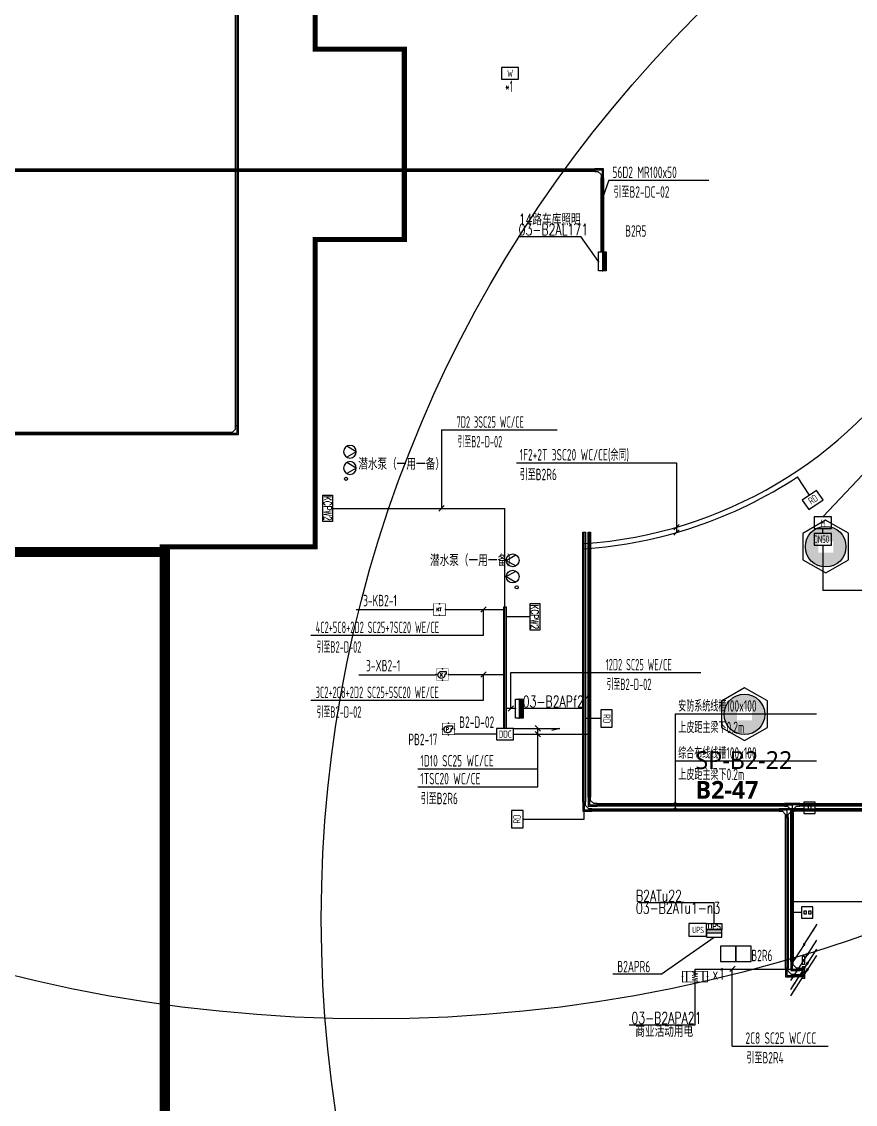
# Model space of a CAD drawing. Extents: x 444086 to 1693832, y -6784 to 371769.
# Drawn here: x 1360308 to 1393008, y 202400 to 244876 of the extents above; entities that cross this region are included whole.
import ezdxf
from ezdxf.enums import TextEntityAlignment as Align

# ---------------------------------------------------------------- set-up
doc = ezdxf.new("R2010")
doc.units = 0
doc.header["$LTSCALE"] = 1000
doc.header["$MEASUREMENT"] = 0
doc.linetypes.add('SZGX_a-zzgr$0$DASHDOT2', pattern=[6, 3, -1.5, 0, -1.5])
doc.layers.get('0').update_dxf_attribs({"color": 1, "linetype": 'CONTINUOUS'})
for name, color, linetype in [('AE-EL-TXT', 3, 'CONTINUOUS'), ('AP', 7, 'CONTINUOUS'), ('CABLETRAY_DOTE', 5, 'CONTINUOUS'), ('CABLETRAY_WEAK', 6, 'CONTINUOUS'), ('e-LDZ2', 4, 'CONTINUOUS'), ('E-P-NL', 6, 'CONTINUOUS'), ('e-XDD', 7, 'CONTINUOUS'), ('T-BAS', 11, 'CONTINUOUS'), ('T-BSA TEXT', 7, '485_LINE'), ('T-I-CHANNELS', 2, 'CONTINUOUS'), ('T-METER DATA', 150, 'C_LINE'), ('T-R-INTEGRATE', 1, 'CONTINUOUS'), ('T-SYSTEM BLOCK', 4, 'CONTINUOUS'), ('T-TEXT', 7, 'CONTINUOUS'), ('T-TEXT-RD', 3, 'CONTINUOUS'), ('T-电源线槽', 1, 'CONTINUOUS'), ('T-铁塔', 3, 'CONTINUOUS'), ('WALL', 9, 'CONTINUOUS'), ('WIRE-通讯', 4, 'CONTINUOUS'), ('产权划分', 82, 'CONTINUOUS')]:
    doc.layers.add(name, color=color, linetype=linetype)
doc.layers.add('Arc_建筑红线', color=8, linetype='CONTINUOUS', lineweight=40)
doc.styles.add('_TCH_LABEL', font='COMPLEX', dxfattribs={"bigfont": 'GBCBIG'})
doc.styles.add('_TEL_DIM', font='SIMPLEX', dxfattribs={"width": 0.8, "height": 3.5, "bigfont": 'HZTXT'})
doc.styles.add('GBSTYLE', font='gbxwxt.shx', dxfattribs={"width": 0.6, "bigfont": 'gbhzfs.shx'})
doc.styles.add('HZTXT1', font='txtd.shx', dxfattribs={"width": 0.7, "bigfont": 'hztxt.shx'})
doc.styles.get("Standard").update_dxf_attribs({"font": 'GBENOR', "bigfont": 'GBCBIG'})
doc.linetypes.add('485_LINE', pattern='A,25.7,-3.58,["485",Standard,S=2.54,R=0,X=-3.2,Y=-1.27],-3.85', length=33.13)
doc.linetypes.add('C_LINE', pattern='A,25.7,-2.08,["C",Standard,S=2.54,R=0,X=-0.54,Y=-1.27],-2.35', length=30.13)

# ---------------------------------------------------------------- blocks, each defined once
blk = doc.blocks.new('空调抄费表')
at = {"layer": 'T-SYSTEM BLOCK'}
blk.add_lwpolyline([(-338, 0), (338, 0), (338, 450), (-338, 450)], close=True, dxfattribs=at)
at = {"layer": 'T-TEXT', "style": 'GBSTYLE', "width": 0.7}
blk.add_text('H', height=281, dxfattribs=at).set_placement((-84, 63))
blk = doc.blocks.new('$C30311172003108')
at = {"layer": 'T-SYSTEM BLOCK'}
blk.add_lwpolyline([(-0.9, 0), (0.9, 0), (0.9, 1.2), (-0.9, 1.2)], close=True, dxfattribs=at)
at = {"style": 'GBSTYLE', "width": 0.8, "flags": 9}
blk.add_attdef('A', (0, 0), '', height=0.00003, dxfattribs=at)
at = {"layer": 'T-TEXT', "color": 7, "style": 'GBSTYLE', "width": 0.7}
blk.add_text('RD', height=0.75, dxfattribs=at).set_placement((-0.41, 0.26))
blk = doc.blocks.new('A$C78FD1D7B')
at = {"layer": 'T-SYSTEM BLOCK'}
blk.add_lwpolyline([(-300, 0), (300, 0), (300, 400), (-300, 400)], close=True, dxfattribs=at)
at = {"layer": 'T-TEXT', "style": 'GBSTYLE', "width": 0.7}
blk.add_text('RD', height=250, dxfattribs=at).set_placement((-149, 88))
blk = doc.blocks.new('*X692')
at = {"color": 0}
for p, q in [((-250, 33), (-183, 100)), ((-250, 68), (-218, 100)), ((-247, 0), (-147, 100)), ((-212, 0), (-112, 100)), ((-177, 0), (-77, 100)), ((-141, 0), (-41, 100)), ((-106, 0), (-6, 100)), ((-71, 0), (29, 100)), ((-35, 0), (65, 100)), ((0, 0), (100, 100)), ((35, 0), (135, 100)), ((71, 0), (171, 100)), ((106, 0), (206, 100)), ((141, 0), (241, 100)), ((177, 0), (250, 73)), ((212, 0), (250, 38)), ((247, 0), (250, 3))]:
    blk.add_line(p, q, dxfattribs=at)
blk = doc.blocks.new('$equip$00001414')
for p, q in [((0.75, 0.6), (-0.75, 0.6)), ((-0.75, 0.6), (-0.75, 0)), ((-0.75, 0.3), (0.75, 0.3)), ((-0.75, 0), (0.75, 0)), ((0.75, 0), (0.75, 0.6))]:
    blk.add_line(p, q)
at = {"const_width": 0.3}
blk.add_lwpolyline([(-0.75, 0.15), (0.75, 0.15)], dxfattribs=at)
for p in [(-0.75, 0.3), (0, 0.6), (0, 0), (0.75, 0.3)]:
    blk.add_point(p)
at = {"xscale": 0.00300000000061118, "yscale": 0.00300000000061118, "zscale": 0.00300000000061118}
blk.add_blockref('*X692', (0, 0), dxfattribs=at)
at = {"style": '_TCH_LABEL', "flags": 9}
blk.add_attdef('A', (0, 0), '', height=0.00002, dxfattribs=at)
blk = doc.blocks.new('$equip_U$00000289(PC-201201232)')
at = {"const_width": 0.075}
blk.add_lwpolyline([(-0.9, 1.68), (-0.9, 0), (0.9, 0), (0.9, 1.68)], close=True, dxfattribs=at)
blk.add_lwpolyline([(0.58, 1.3), (0.58, 0.89), (0.37, 0.89, -2.805884), (-0.14, 1.3)], format="xyb", close=True)
for p in [(0, 1.68), (-0.9, 0.84), (0, 0), (0.9, 0.84)]:
    blk.add_point(p)
at = {"color": 7, "style": '_TCH_LABEL'}
blk.add_attdef('$TEXT$', text='', height=0.5, dxfattribs=at).set_placement((-0.15, 0.79), align=Align.MIDDLE_CENTER)
at = {"color": 7, "style": '_TEL_DIM', "flags": 1}
blk.add_attdef('A', text='', height=0.000025, dxfattribs=at).set_placement((0, 0), align=Align.MIDDLE_CENTER)
blk = doc.blocks.new('DDC')
at = {"layer": 'T-SYSTEM BLOCK'}
blk.add_lwpolyline([(-300, -400), (300, -400), (300, 0), (-300, 0)], close=True, dxfattribs=at)
at = {"layer": 'T-TEXT', "style": 'GBSTYLE', "width": 0.7}
blk.add_text('DDC', height=250, dxfattribs=at).set_placement((5, -324), align=Align.CENTER)
blk = doc.blocks.new('14')
at = {"layer": 'T-BAS', "elevation": 0}
blk.add_lwpolyline([(-375, -522), (-375, 522), (0, 522), (0, -522), (-375, -522)], dxfattribs=at)
at = {"layer": 'T-BAS', "color": 7, "style": 'HZTXT1', "width": 0.7}
blk.add_text('KCPW2', height=300, rotation=90, dxfattribs=at).set_placement((-31, -1), align=Align.CENTER)
blk = doc.blocks.new('sb2')
at = {"layer": 'T-BAS'}
for q in [(125, 216), (125, -216)]:
    blk.add_line((-250, 0), q, dxfattribs=at)
blk.add_circle((0, 0), 250, dxfattribs=at)
blk = doc.blocks.new('单口数据点')
at = {"layer": 'T-SYSTEM BLOCK'}
for points in [[(148816, -13376), (149116, -13376), (149116, -13076), (148816, -13076)], [(148929, -13263), (149004, -13263), (149004, -13188), (148929, -13188)]]:
    blk.add_lwpolyline(points, close=True, dxfattribs=at)
blk = doc.blocks.new('$equip_U$00000481(GZ顾恪)')
at = {"const_width": 0.06}
blk.add_lwpolyline([(-0.72, 0.67), (-0.72, -0.67), (0.72, -0.67), (0.72, 0.67)], close=True, dxfattribs=at)
for p in [(-0.72, 0), (0, 0.67), (0.72, 0), (0, -0.67)]:
    blk.add_point(p)
at = {"color": 7, "style": '_TCH_LABEL'}
blk.add_attdef('$TEXT$', text='', height=0.4, dxfattribs=at).set_placement((-0.04, 0), align=Align.MIDDLE_CENTER)
at = {"color": 7, "style": '_TEL_DIM', "flags": 1}
blk.add_attdef('A', text='', height=0.000025, dxfattribs=at).set_placement((0, 0), align=Align.MIDDLE_CENTER)
blk = doc.blocks.new('DS2')
at = {"layer": 'T-SYSTEM BLOCK'}
for points in [[(-225, -450), (225, -450), (225, 0), (-225, 0)], [(-138, -281), (-26, -281), (-26, -169), (-138, -169)], [(46, -281), (158, -281), (158, -169), (46, -169)]]:
    blk.add_lwpolyline(points, close=True, dxfattribs=at)
blk = doc.blocks.new('$equip_U$00000229(PC-201201232)')
at = {"const_width": 0.06}
blk.add_lwpolyline([(-0.72, 1.35), (-0.72, 0), (0.72, 0), (0.72, 1.35)], close=True, dxfattribs=at)
blk.add_lwpolyline([(0.47, 1.04), (0.47, 0.71), (0.29, 0.71, -2.805884), (-0.11, 1.04)], format="xyb", close=True)
for p in [(0, 1.35), (-0.72, 0.67), (0, 0), (0.72, 0.67)]:
    blk.add_point(p)
at = {"color": 7, "style": '_TCH_LABEL'}
blk.add_attdef('$TEXT$', text='', height=0.4, dxfattribs=at).set_placement((-0.11, 0.63), align=Align.MIDDLE_CENTER)
at = {"color": 7, "style": '_TCH_LABEL', "flags": 1}
blk.add_attdef('A', text='', height=0.000025, dxfattribs=at).set_placement((0, 0), align=Align.MIDDLE_CENTER)
blk = doc.blocks.new('$equip_U$00000265(GZ顾恪)')
at = {"linetype": 'Continuous'}
for p, q in [((-0.54, 0.7), (-0.54, 0)), ((0.54, 0.7), (0.54, 0))]:
    blk.add_line(p, q, dxfattribs=at)
at = {"const_width": 0.06}
blk.add_lwpolyline([(-0.82, 0.7), (0.82, 0.7), (0.82, 0), (-0.82, 0)], close=True, dxfattribs=at)
for p in [(-0.82, 0.35), (0, 0.7), (0, 0), (0.82, 0.35)]:
    blk.add_point(p)
at = {"color": 7, "style": '_TCH_LABEL'}
blk.add_attdef('$TEXT$', text='', height=0.36, dxfattribs=at).set_placement((-0.004, 0.344), align=Align.MIDDLE_CENTER)
at = {"color": 7, "style": '_TCH_LABEL', "flags": 1}
blk.add_attdef('A', text='', height=0.000025, dxfattribs=at).set_placement((0, 0), align=Align.MIDDLE_CENTER)
blk = doc.blocks.new('抄表水表')
at = {"layer": 'T-SYSTEM BLOCK'}
blk.add_lwpolyline([(-338, 0), (338, 0), (338, 450), (-338, 450)], close=True, dxfattribs=at)
at = {"layer": 'T-TEXT', "style": 'GBSTYLE', "width": 0.7}
blk.add_text('W', height=281, dxfattribs=at).set_placement((-113, 83))
blk = doc.blocks.new('A$C191A547F')
at = {"layer": 'T-METER DATA'}
blk.add_blockref('抄表水表', (17503, -23505, 0), dxfattribs=at)
at = {"layer": 'T-BSA TEXT', "linetype": 'ByBlock', "style": 'GBSTYLE', "width": 0.7}
blk.add_text('*1', height=450, dxfattribs=at).set_placement((17307, -24018, 0))
blk = doc.blocks.new('UPS1111111')
at = {"layer": 'e-LDZ2'}
blk.add_lwpolyline([(1572091, 301016), (1572991, 301016), (1572991, 300641), (1572091, 300641), (1572091, 301016)], dxfattribs=at)
at = {"layer": 'e-XDD', "style": 'HZTXT1', "width": 0.7}
blk.add_text('UPS', height=350, dxfattribs=at).set_placement((1572541, 300659), align=Align.CENTER)
blk = doc.blocks.new('$C30801101522724')
at = {"layer": 'T-SYSTEM BLOCK'}
blk.add_hatch(color=256, dxfattribs=at).paths.add_polyline_path([(0, 0), (0, -0.3), (1.2, -0.3), (1.2, 0)])
blk.add_line((0, 0), (1.2, 0), dxfattribs=at)
blk.add_lwpolyline([(0, -0.3), (1.2, -0.3), (1.2, 0.3), (0, 0.3)], close=True, dxfattribs=at)
at = {"style": '_TEL_DIM', "width": 0.8, "flags": 9}
blk.add_attdef('A', (0, 0), '', height=0.007, rotation=0.01, dxfattribs=at)
blk = doc.blocks.new('UPS')
at = {"layer": 'T-SYSTEM BLOCK'}
blk.add_lwpolyline([(-350, -500), (350, -500), (350, 0), (-350, 0)], close=True, dxfattribs=at)
at = {"layer": 'T-TEXT', "style": 'GBSTYLE', "width": 0.7}
blk.add_text('UPS', height=250, dxfattribs=at).set_placement((-215, -384))

msp = doc.modelspace()

# ---------------------------------------------------------------- hatches: boundary and pattern name
at = {"layer": 'T-SYSTEM BLOCK'}
h = msp.add_hatch(color=256, dxfattribs=at)
edge = h.paths.add_edge_path()
edge.add_arc((1391000, 208676), 52.5, 0, 360)
h.paths.add_polyline_path([(1391383, 209164), (1391515, 209469), (1391290, 209224)])
h = msp.add_hatch(color=256, dxfattribs=at)
edge = h.paths.add_edge_path()
edge.add_arc((1391000, 208676), 52.5, 0, 360)
h.paths.add_polyline_path([(1390617, 208187), (1390485, 207882), (1390710, 208127)])
h = msp.add_hatch(color=256, dxfattribs=at)
h.paths.add_polyline_path([(1391200, 208296), (1391154, 208326), (1391004, 208095, -0.041583), (1391010, 208089)])
h.paths.add_polyline_path([(1391154, 208326), (1391107, 208356), (1390996, 208099, -0.041583), (1391004, 208095)])
h.paths.add_polyline_path([(1391004, 208095, 0.041583), (1390996, 208099), (1390975, 208050)], flags=17)
h.paths.add_polyline_path([(1391010, 208089, 0.041583), (1391004, 208095), (1390975, 208050)], flags=17)
h.paths.add_polyline_path([(1390996, 208099, 0.539871), (1390922, 208050, 1), (1391027, 208050, 0.210266), (1391010, 208089), (1390975, 208050)])
h = msp.add_hatch(color=256, dxfattribs=at)
edge = h.paths.add_edge_path()
edge.add_arc((1390975, 207700), 52.5, 0, 360)
h.paths.add_polyline_path([(1390592, 207212), (1390460, 206907), (1390685, 207152)])
h = msp.add_hatch(color=256, dxfattribs=at)
h.paths.add_polyline_path([(1391200, 207946), (1391154, 207976), (1391004, 207745, -0.041583), (1391010, 207739)])
h.paths.add_polyline_path([(1391154, 207976), (1391107, 208006), (1390996, 207749, -0.041583), (1391004, 207745)])
h.paths.add_polyline_path([(1391004, 207745, 0.041583), (1390996, 207749), (1390975, 207700)], flags=17)
h.paths.add_polyline_path([(1391010, 207739, 0.041583), (1391004, 207745), (1390975, 207700)], flags=17)
h.paths.add_polyline_path([(1390996, 207749, 0.539871), (1390922, 207700, 1), (1391027, 207700, 0.210266), (1391010, 207739), (1390975, 207700)])
h = msp.add_hatch(color=256, dxfattribs=at)
h.paths.add_polyline_path([(1391200, 207696), (1391154, 207726), (1391004, 207495, -0.041583), (1391010, 207489)])
h.paths.add_polyline_path([(1391154, 207726), (1391107, 207756), (1390996, 207499, -0.041583), (1391004, 207495)])
h.paths.add_polyline_path([(1391004, 207495, 0.041583), (1390996, 207499), (1390975, 207450)], flags=17)
h.paths.add_polyline_path([(1391010, 207489, 0.041583), (1391004, 207495), (1390975, 207450)], flags=17)
h.paths.add_polyline_path([(1390996, 207499, 0.539871), (1390922, 207450, 1), (1391027, 207450, 0.210266), (1391010, 207489), (1390975, 207450)])
h = msp.add_hatch(color=256, dxfattribs=at)
edge = h.paths.add_edge_path()
edge.add_arc((1390975, 207450), 52.5, 0, 360)
h.paths.add_polyline_path([(1390592, 206962), (1390460, 206657), (1390685, 206902)])
at = {"layer": 'T-TEXT', "linetype": 'ByBlock'}
h = msp.add_hatch(color=256, dxfattribs=at)
edge = h.paths.add_edge_path()
edge.add_arc((1385935, 214204), 37.5, 0, 360)
h = msp.add_hatch(color=256, dxfattribs=at)
edge = h.paths.add_edge_path()
edge.add_arc((1385935, 213999), 37.5, 0, 360)
at = {"layer": 'WALL', "linetype": 'ByBlock'}
h = msp.add_hatch(dxfattribs=at)
h.set_pattern_fill('ESCHER', color=3)
h.set_pattern_definition([(60, (-1485403.467, -2177487.01), (-30.47999999, -7e-09), [27.94, -2.54]), (180, (-1485403.467, -2177487.01), (15.24, -26.3964543), [27.94, -2.54]), (300, (-1485403.467, -2177487.01), (30.47999999, -7e-09), [27.94, -2.54]), (60, (-1485400.927, -2177487.01), (-30.47999999, -7e-09), [5.08, -25.4]), (300, (-1485400.927, -2177487.01), (30.47999999, -7e-09), [5.08, -25.4]), (60, (-1485404.737, -2177484.81), (-30.47999999, -7e-09), [5.08, -25.4]), (180, (-1485404.737, -2177484.81), (15.24, -26.3964543), [5.08, -25.4]), (300, (-1485404.737, -2177489.21), (30.47999999, -7e-09), [5.08, -25.4]), (180, (-1485404.737, -2177489.21), (15.24, -26.3964543), [5.08, -25.4]), (60, (-1485413.627, -2177487.01), (-30.47999999, -7e-09), [5.08, -25.4]), (300, (-1485413.627, -2177487.01), (30.47999999, -7e-09), [5.08, -25.4]), (60, (-1485398.387, -2177495.81), (-30.47999999, -7e-09), [5.08, -25.4]), (180, (-1485398.387, -2177495.81), (15.24, -26.3964543), [5.08, -25.4]), (300, (-1485398.387, -2177478.212), (30.47999999, -7e-09), [5.08, -25.4]), (180, (-1485398.387, -2177478.212), (15.24, -26.3964543), [5.08, -25.4]), (0, (-1485398.387, -2177482.611), (-15.24, 26.3964543), [17.78, -12.7]), (0, (-1485398.387, -2177491.41), (-15.24, 26.3964543), [17.78, -12.7]), (120, (-1485402.197, -2177480.412), (-30.47999999, 7e-09), [17.78, -12.7]), (120, (-1485409.817, -2177484.81), (-30.47999999, 7e-09), [17.78, -12.7]), (240, (-1485409.817, -2177489.21), (15.23999999, -26.3964543), [17.78, -12.7]), (240, (-1485402.197, -2177493.61), (15.23999999, -26.3964543), [17.78, -12.7])])
h.paths.add_polyline_path([(1391048, 224279, 1), (1392640, 224279, 1)])
h.paths.add_polyline_path([(1392139, 224484), (1392139, 224050), (1391551, 224050), (1391551, 224484)], flags=16)
h = msp.add_hatch(dxfattribs=at)
h.set_pattern_fill('ESCHER', color=3)
h.set_pattern_definition([(60, (-1488587.44, -2184065.648), (-30.47999999, -7e-09), [27.94, -2.54]), (180, (-1488587.44, -2184065.648), (15.24, -26.3964543), [27.94, -2.54]), (300, (-1488587.44, -2184065.648), (30.47999999, -7e-09), [27.94, -2.54]), (60, (-1488584.9, -2184065.648), (-30.47999999, -7e-09), [5.08, -25.4]), (300, (-1488584.9, -2184065.648), (30.47999999, -7e-09), [5.08, -25.4]), (60, (-1488588.71, -2184063.448), (-30.47999999, -7e-09), [5.08, -25.4]), (180, (-1488588.71, -2184063.448), (15.24, -26.3964543), [5.08, -25.4]), (300, (-1488588.71, -2184067.848), (30.47999999, -7e-09), [5.08, -25.4]), (180, (-1488588.71, -2184067.848), (15.24, -26.3964543), [5.08, -25.4]), (60, (-1488597.6, -2184065.648), (-30.47999999, -7e-09), [5.08, -25.4]), (300, (-1488597.6, -2184065.648), (30.47999999, -7e-09), [5.08, -25.4]), (60, (-1488582.36, -2184074.447), (-30.47999999, -7e-09), [5.08, -25.4]), (180, (-1488582.36, -2184074.447), (15.24, -26.3964543), [5.08, -25.4]), (300, (-1488582.36, -2184056.85), (30.47999999, -7e-09), [5.08, -25.4]), (180, (-1488582.36, -2184056.85), (15.24, -26.3964543), [5.08, -25.4]), (0, (-1488582.36, -2184061.25), (-15.24, 26.3964543), [17.78, -12.7]), (0, (-1488582.36, -2184070.048), (-15.24, 26.3964543), [17.78, -12.7]), (120, (-1488586.17, -2184059.05), (-30.47999999, 7e-09), [17.78, -12.7]), (120, (-1488593.79, -2184063.448), (-30.47999999, 7e-09), [17.78, -12.7]), (240, (-1488593.79, -2184067.848), (15.23999999, -26.3964543), [17.78, -12.7]), (240, (-1488586.17, -2184072.247), (15.23999999, -26.3964543), [17.78, -12.7])])
h.paths.add_polyline_path([(1387864, 217700, 1), (1389456, 217700, 1)])
h.paths.add_polyline_path([(1388955, 217905), (1388955, 217471), (1388367, 217471), (1388367, 217905)], flags=16)

# ---------------------------------------------------------------- linework, layer by layer
at = {"layer": 'AE-EL-TXT'}
for p, q in [((1387475, 210304, 0), (1384532, 210304, 0)), ((1387475, 209500, 0), (1387475, 210304, 0))]:
    msp.add_line(p, q, dxfattribs=at)
at = {"layer": 'Arc_建筑红线', "color": 20, "linetype": 'SZGX_a-zzgr$0$DASHDOT2', "ltscale": 0.2, "const_width": 400}
msp.add_lwpolyline([(1507132, 303600), (1515132, 311600), (1532552, 311600), (1532552, 325060), (1380092, 325060), (1380092, 311600), (1261882, 311600), (1260632, 309100), (1260632, 224070), (1365922, 224070), (1365922, 129100), (1507132, 129100), (1507132, 303600)], dxfattribs=at)
at = {"layer": 'CABLETRAY_DOTE', "linetype": 'ByBlock'}
for p, q in [((1368751, 247149, 0), (1368751, 229019, 0)), ((1368751, 229019, 0), (1368751, 228719, 0)), ((1297034, 228719, 0), (1368451, 228719, 0)), ((1368751, 228719, 0), (1368451, 228719, 0)), ((1382375, 214249, 0), (1382375, 224852)), ((1382575, 214449, 0), (1382575, 224852)), ((1382375, 214249, 0), (1382375, 213949, 0)), ((1382575, 214449, 0), (1382575, 214149, 0)), ((1382575, 214149, 0), (1382875, 214149, 0)), ((1390225, 214149, 0), (1382875, 214149, 0)), ((1390225, 214149, 0), (1390525, 214149, 0)), ((1390525, 214149, 0), (1390525, 213849, 0)), ((1382375, 213949, 0), (1382675, 213949, 0)), ((1382675, 213949, 0), (1390025, 213949, 0)), ((1390025, 213949, 0), (1390325, 213949, 0)), ((1390625, 213949), (1390025, 213949)), ((1390325, 213949, 0), (1390325, 213649, 0)), ((1390325, 213949), (1390325, 213649)), ((1390525, 207999, 0), (1390525, 213849, 0)), ((1390625, 213949), (1402198, 213949)), ((1390325, 213649, 0), (1390325, 207749, 0)), ((1390325, 207749, 0), (1390325, 207449, 0)), ((1390525, 207999, 0), (1390525, 207699, 0)), ((1390325, 207449, 0), (1390625, 207449, 0)), ((1390525, 207699, 0), (1390825, 207699, 0)), ((1390925, 207449, 0), (1390625, 207449, 0)), ((1390925, 207699, 0), (1390825, 207699, 0))]:
    msp.add_line(p, q, dxfattribs=at)
at = {"layer": 'CABLETRAY_DOTE'}
for p, q in [((1382786, 239050), (1353487, 239050)), ((1383086, 239050), (1382786, 239050)), ((1383086, 238750), (1383086, 239050)), ((1383086, 235846), (1383086, 238750)), ((1379266, 217150), (1379266, 221915)), ((1390825, 214149), (1390225, 214149)), ((1390525, 214149), (1390525, 213849)), ((1390825, 214149), (1402198, 214149)), ((1390525, 213849), (1390525, 213849))]:
    msp.add_line(p, q, dxfattribs=at)
at = {"layer": 'CABLETRAY_WEAK', "linetype": 'ByBlock'}
for p, q in [((1368701, 229019, 0), (1368701, 247149, 0)), ((1368801, 247149, 0), (1368801, 229019, 0)), ((1368701, 228894, 0), (1368701, 229019, 0)), ((1368701, 229019, 0), (1368801, 229019, 0)), ((1368801, 229019, 0), (1368701, 229019, 0)), ((1368801, 229019, 0), (1368801, 228669, 0)), ((1297034, 228769, 0), (1368451, 228769, 0)), ((1368451, 228669, 0), (1297034, 228669, 0)), ((1368451, 228769, 0), (1368451, 228669, 0)), ((1368451, 228669, 0), (1368451, 228769, 0)), ((1368451, 228769, 0), (1368576, 228769, 0)), ((1368801, 228669, 0), (1368451, 228669, 0)), ((1368576, 228769, 0), (1368701, 228894, 0)), ((1382525, 224852), (1382625, 224852)), ((1382525, 214449, 0), (1382525, 224852)), ((1382625, 224852), (1382625, 214449, 0)), ((1382625, 214449, 0), (1382525, 214449, 0)), ((1382525, 214449, 0), (1382525, 214099, 0)), ((1382625, 214449, 0), (1382525, 214449, 0)), ((1382525, 214099, 0), (1382875, 214099, 0)), ((1382625, 214324, 0), (1382625, 214449, 0)), ((1382750, 214199, 0), (1382625, 214324, 0)), ((1382875, 214199, 0), (1382750, 214199, 0)), ((1382875, 214099, 0), (1382875, 214199, 0)), ((1382875, 214199, 0), (1390225, 214199, 0)), ((1382875, 214099, 0), (1382875, 214199, 0)), ((1390225, 214099, 0), (1382875, 214099, 0)), ((1390225, 214199, 0), (1390225, 214099, 0)), ((1390225, 214199, 0), (1390575, 214199, 0)), ((1390225, 214099, 0), (1390225, 214199, 0)), ((1390350, 214099, 0), (1390225, 214099, 0)), ((1390475, 213974, 0), (1390350, 214099, 0)), ((1390475, 213849, 0), (1390475, 213974, 0)), ((1390475, 213849, 0), (1390575, 213849, 0)), ((1390475, 207999, 0), (1390475, 213849, 0)), ((1390575, 213849, 0), (1390475, 213849, 0)), ((1390575, 213849, 0), (1390575, 207999, 0)), ((1390575, 207999, 0), (1390475, 207999, 0)), ((1390475, 207999, 0), (1390475, 207649, 0)), ((1390575, 207999, 0), (1390475, 207999, 0)), ((1390575, 207874, 0), (1390575, 207999, 0)), ((1390700, 207749, 0), (1390575, 207874, 0)), ((1390825, 207749, 0), (1390700, 207749, 0)), ((1390825, 207649, 0), (1390825, 207749, 0)), ((1390825, 207749, 0), (1390925, 207749, 0)), ((1390825, 207649, 0), (1390825, 207749, 0)), ((1390925, 207799, 0), (1391025, 207599, 0)), ((1390925, 207599, 0), (1391025, 207799, 0)), ((1390925, 207749, 0), (1390925, 207649, 0)), ((1390475, 207649, 0), (1390825, 207649, 0)), ((1390925, 207649, 0), (1390825, 207649, 0))]:
    msp.add_line(p, q, dxfattribs=at)
at = {"layer": 'CABLETRAY_WEAK'}
for p, q in [((1353487, 239100), (1382786, 239100)), ((1382786, 239000), (1353487, 239000)), ((1382786, 239100), (1382786, 239000)), ((1383136, 239100), (1382786, 239100)), ((1382786, 239100), (1382786, 239000)), ((1382786, 239000), (1382911, 239000)), ((1382911, 239000), (1383036, 238875)), ((1383036, 238875), (1383036, 238750)), ((1383036, 238750), (1383136, 238750)), ((1383036, 235846), (1383036, 238750)), ((1383036, 238750), (1383136, 238750)), ((1383136, 238750), (1383136, 239100)), ((1383136, 238750), (1383136, 235846)), ((1383136, 235846), (1383036, 235846)), ((1379216, 221915), (1379316, 221915)), ((1379216, 217150), (1379216, 221915)), ((1379316, 221915), (1379316, 217150)), ((1379316, 217150), (1379216, 217150)), ((1390825, 214199), (1390225, 214199)), ((1390225, 214199), (1390225, 214099)), ((1390225, 214099), (1390350, 214099)), ((1390350, 214099), (1390475, 213974)), ((1390575, 213974), (1390700, 214099)), ((1390700, 214099), (1390825, 214099)), ((1390825, 214099), (1390825, 214199)), ((1390825, 214199), (1402198, 214199)), ((1390825, 214099), (1390825, 214199)), ((1402198, 214099), (1390825, 214099)), ((1390475, 213974), (1390475, 213849)), ((1390475, 213849), (1390575, 213849)), ((1390575, 213849), (1390575, 213974))]:
    msp.add_line(p, q, dxfattribs=at)
at = {"layer": 'CABLETRAY_WEAK', "elevation": 0}
msp.add_lwpolyline([(1391025, 207600), (1391025, 207800), (1390925, 207800), (1390925, 207600)], close=True, dxfattribs=at)
at = {"layer": 'T-BAS'}
for p, q in [((1379787, 236442), (1382238, 236442)), ((1382936, 235471), (1382238, 236442)), ((1372500, 225782, 0), (1379266, 225782, 0)), ((1379266, 221915), (1379266, 225782)), ((1376935, 221812), (1379216, 221812)), ((1377049, 219264), (1379216, 219264)), ((1379675, 217925), (1379316, 217925)), ((1378928, 216925), (1377291, 216925))]:
    msp.add_line(p, q, dxfattribs=at)
at = {"layer": 'T-BAS', "linetype": 'ByBlock'}
for p, q in [((1373425, 221812), (1376455, 221812)), ((1380252, 221522, 0), (1379316, 221522)), ((1373539, 219256), (1376569, 219256)), ((1382349, 217925), (1379975, 217925))]:
    msp.add_line(p, q, dxfattribs=at)
at = {"layer": 'T-BAS', "color": 1}
for p, q in [((1379603, 217150), (1381413, 217150)), ((1381413, 217150), (1381104, 217071))]:
    msp.add_line(p, q, dxfattribs=at)
at = {"layer": 'T-BAS'}
for centre in [(1373027, 226941, 0), (1379725, 222682, 0)]:
    msp.add_circle(centre, 61.5, dxfattribs=at)
at = {"layer": 'T-BSA TEXT', "linetype": 'ByBlock'}
for p, q in [((1383336, 238654, 0), (1383086, 237946)), ((1383336, 238654, 0), (1387262, 238654, 0)), ((1376779, 228860), (1381312, 228860)), ((1376779, 228860), (1376779, 225782, 0)), ((1379711, 227571), (1385990, 227571)), ((1385990, 227571), (1385990, 224834, 0)), ((1376672, 225676, 0), (1376885, 225888, 0)), ((1385884, 224936, 0), (1386096, 225148, 0)), ((1385884, 224728, 0), (1386096, 224940, 0)), ((1378316, 221706), (1378528, 221918)), ((1378422, 220802), (1378422, 221812)), ((1371650, 220802), (1378422, 220802)), ((1378316, 219158), (1378528, 219370)), ((1378422, 218254), (1378422, 219264)), ((1379495, 219339, 0), (1386952, 219339, 0)), ((1379495, 217925), (1379495, 219339)), ((1371650, 218254), (1378422, 218254)), ((1379389, 217819), (1379601, 218031)), ((1380449, 217257), (1380661, 217044)), ((1380555, 214859), (1380555, 217150)), ((1380449, 217032), (1380661, 216819)), ((1375846, 215559), (1380555, 215559)), ((1375846, 214859), (1380555, 214859)), ((1388079, 207607, 0), (1388291, 207819, 0)), ((1388171, 204688), (1388171, 207699, 0)), ((1388171, 204688), (1391945, 204688))]:
    msp.add_line(p, q, dxfattribs=at)
at = {"layer": 'T-I-CHANNELS', "linetype": 'ByBlock'}
for p, q in [((1382325, 224852), (1382425, 224852)), ((1382325, 214249, 0), (1382325, 224852)), ((1382425, 224852), (1382425, 214249, 0)), ((1382425, 214249, 0), (1382325, 214249, 0)), ((1382325, 214249, 0), (1382325, 213899, 0)), ((1382425, 214249, 0), (1382325, 214249, 0)), ((1382425, 214124, 0), (1382425, 214249, 0)), ((1382550, 213999, 0), (1382425, 214124, 0)), ((1382325, 213899, 0), (1382675, 213899, 0)), ((1382675, 213999, 0), (1382550, 213999, 0)), ((1382675, 213899, 0), (1382675, 213999, 0)), ((1382675, 213899, 0), (1382675, 213999, 0)), ((1382675, 213999, 0), (1390025, 213999, 0)), ((1390025, 213899, 0), (1382675, 213899, 0)), ((1390025, 213999, 0), (1390025, 213899, 0)), ((1390025, 213999, 0), (1390375, 213999, 0)), ((1390025, 213899, 0), (1390025, 213999, 0)), ((1390625, 213999), (1390025, 213999)), ((1390025, 213999), (1390025, 213899)), ((1390150, 213899, 0), (1390025, 213899, 0)), ((1390025, 213899), (1390150, 213899)), ((1390275, 213774, 0), (1390150, 213899, 0)), ((1390150, 213899), (1390275, 213774)), ((1390275, 213649, 0), (1390275, 213774, 0)), ((1390275, 213774), (1390275, 213649)), ((1390375, 213774), (1390500, 213899)), ((1390375, 213649), (1390375, 213774)), ((1390500, 213899), (1390625, 213899)), ((1390625, 213899), (1390625, 213999)), ((1390625, 213999), (1402198, 213999)), ((1390625, 213899), (1390625, 213999)), ((1402198, 213899), (1390625, 213899)), ((1390375, 213649, 0), (1390275, 213649, 0)), ((1390275, 207749, 0), (1390275, 213649, 0)), ((1390275, 213649, 0), (1390375, 213649, 0)), ((1390275, 213649), (1390375, 213649)), ((1390375, 213649, 0), (1390375, 207749, 0)), ((1390375, 207749, 0), (1390275, 207749, 0)), ((1390275, 207749, 0), (1390275, 207399, 0)), ((1390375, 207749, 0), (1390275, 207749, 0)), ((1390375, 207624, 0), (1390375, 207749, 0)), ((1390275, 207399, 0), (1390625, 207399, 0)), ((1390500, 207499, 0), (1390375, 207624, 0)), ((1390625, 207499, 0), (1390500, 207499, 0)), ((1390625, 207399, 0), (1390625, 207499, 0)), ((1390625, 207499, 0), (1390925, 207499, 0)), ((1390625, 207399, 0), (1390625, 207499, 0)), ((1390925, 207399, 0), (1390625, 207399, 0)), ((1390925, 207549, 0), (1391025, 207349, 0)), ((1390925, 207349, 0), (1391025, 207549, 0)), ((1390925, 207499, 0), (1390925, 207399, 0))]:
    msp.add_line(p, q, dxfattribs=at)
at = {"layer": 'T-I-CHANNELS', "elevation": 0}
msp.add_lwpolyline([(1391025, 207350), (1391025, 207550), (1390925, 207550), (1390925, 207350)], close=True, dxfattribs=at)
at = {"layer": 'T-METER DATA'}
for p, q in [((1391736, 225446, 0), (1396355, 230369)), ((1391736, 224342, 0), (1391736, 222553)), ((1398287, 222553), (1391736, 222553))]:
    msp.add_line(p, q, dxfattribs=at)
at = {"layer": 'T-METER DATA', "linetype": 'ByBlock'}
for p, q in [((1386720, 207414), (1386720, 207699, 0)), ((1386720, 207699), (1390525, 207699, 0)), ((1386717, 207200), (1386717, 205506)), ((1386717, 205506), (1384137, 205506, 0))]:
    msp.add_line(p, q, dxfattribs=at)
at = {"layer": 'T-R-INTEGRATE'}
for p, q in [((1391208, 226296, 0), (1390735, 227016, 0)), ((1393925, 210350, 0), (1390575, 210350, 0)), ((1390896, 209925, 0), (1390575, 209925, 0))]:
    msp.add_line(p, q, dxfattribs=at)
at = {"layer": 'T-R-INTEGRATE', "color": 4}
msp.add_line((1383025, 217538, 0), (1382425, 217538, 0), dxfattribs=at)
at = {"layer": 'T-R-INTEGRATE', "elevation": 0}
msp.add_lwpolyline([(1379975, 213588), (1382375, 213588), (1382375, 213949)], dxfattribs=at)
for points in [[(1388325, 208000), (1388325, 208600), (1387725, 208600), (1387725, 208000)], [(1388925, 208000), (1388925, 208600), (1388325, 208600), (1388325, 208000)]]:
    msp.add_lwpolyline(points, close=True, dxfattribs=at)
at = {"layer": 'T-R-INTEGRATE'}
for centre, radius in [((1374018, 264073), 58324), ((1422060, 209681), 50000)]:
    msp.add_circle(centre, radius, dxfattribs=at)
for radius, end in [(17141, 327.2429), (17341, 303.3546)]:
    msp.add_arc((1381200, 241500, 0), radius, 273.9292, end, dxfattribs=at)
at = {"layer": 'T-SYSTEM BLOCK'}
for p, q in [((1391736, 224792, 0), (1391736, 224996, 0)), ((1391000, 208676), (1391515, 209469)), ((1391000, 208676), (1390485, 207882)), ((1391490, 208844, 0), (1390975, 208050, 0)), ((1391490, 208494, 0), (1390975, 207700, 0)), ((1391490, 208244, 0), (1390975, 207450, 0)), ((1390975, 208050, 0), (1390460, 207257, 0)), ((1390975, 207700, 0), (1390460, 206907, 0)), ((1390975, 207450, 0), (1390460, 206657, 0))]:
    msp.add_line(p, q, dxfattribs=at)
at = {"layer": 'T-SYSTEM BLOCK', "elevation": 0}
msp.add_lwpolyline([(1391398, 224342), (1392073, 224342), (1392073, 224792), (1391398, 224792)], close=True, dxfattribs=at)
for points in [[(1390988, 214000), (1390575, 214000)], [(1393715, 214000), (1391438, 214000)]]:
    msp.add_lwpolyline(points, dxfattribs=at)
at = {"layer": 'T-TEXT', "linetype": 'ByBlock'}
for p, q in [((1385935, 217716, 0), (1391488, 217716, 0)), ((1385935, 217716, 0), (1385935, 213999, 0)), ((1385935, 215872, 0), (1391488, 215872, 0))]:
    msp.add_line(p, q, dxfattribs=at)
at = {"layer": 'T-TEXT'}
for q in [(1387475, 208962, 0), (1383497, 207502, 0)]:
    msp.add_line((1385397, 207502, 0), q, dxfattribs=at)
at = {"layer": 'T-TEXT', "linetype": 'ByBlock'}
for centre in [(1385935, 214204, 0), (1385935, 213999, 0)]:
    msp.add_circle(centre, 37.5, dxfattribs=at)
at = {"layer": 'T-电源线槽', "linetype": 'ByBlock'}
msp.add_lwpolyline([(1390975, 208651), (1391025, 208651), (1391025, 208701), (1390975, 208701)], close=True, dxfattribs=at)
at = {"layer": 'T-铁塔', "linetype": 'ByBlock', "elevation": 0}
msp.add_lwpolyline([(1390925, 208200), (1390925, 207900), (1391025, 207900), (1391025, 208200)], close=True, dxfattribs=at)
at = {"layer": 'WALL', "color": 3, "linetype": 'ByBlock'}
for points in [[(1392742, 223768), (1392740, 224804), (1391841, 225319), (1390946, 224799), (1390948, 223764), (1391847, 223248)], [(1389558, 217190), (1389556, 218225), (1388657, 218741), (1387762, 218221), (1387764, 217185), (1388663, 216670)]]:
    msp.add_lwpolyline(points, close=True, dxfattribs=at)
for centre in [(1391844, 224279), (1388660, 217700)]:
    msp.add_circle(centre, 796, dxfattribs=at)
at = {"layer": 'WIRE-通讯'}
msp.add_line((1379603, 216925), (1382525, 216925), dxfattribs=at)
at = {"layer": '产权划分', "const_width": 200, "elevation": 0}
msp.add_lwpolyline([(1343916, 319943), (1343916, 297800), (1340616, 297800), (1340616, 295600), (1340636, 268855, 0.428942), (1338288, 266917), (1338288, 266917), (1338116, 256700, 0.412841), (1341095, 254372), (1346798, 253991), (1346798, 252028), (1354148, 251752), (1354548, 268890), (1376098, 268711), (1376098, 251000), (1371816, 251000), (1371816, 243800), (1375316, 243800), (1375316, 236326), (1371816, 236326), (1371816, 224273), (1365818, 224273), (1365818, 204522)], format="xyb", dxfattribs=at)

# ---------------------------------------------------------------- block references
at = {"layer": 'E-P-NL', "xscale": 0.6666666667442769, "yscale": 0.6666666667442769, "zscale": 0.6666666667442769}
msp.add_blockref('UPS1111111', (339115, 8823, 0), dxfattribs=at)
at = {"layer": 'T-BAS', "xscale": -500, "yscale": 500, "zscale": 500, "rotation": 90}
msp.add_blockref('$equip$00001414', (1383236, 235471), dxfattribs=at)
at = {"layer": 'T-BAS', "xscale": -1, "rotation": 359.9999437576611}
for p in [(1373184, 228001), (1373184, 227365)]:
    msp.add_blockref('sb2', p, dxfattribs=at)
at = {"layer": 'T-BAS'}
for name, p, rotation in [('14', (1372125, 225782), 180), ('sb2', (1379568, 223742), 5.624233894680578e-05), ('sb2', (1379568, 223105), 5.624233894680578e-05), ('14', (1380252, 221522), 180)]:
    msp.add_blockref(name, p, dxfattribs=dict(at, rotation=rotation))
at = {"layer": 'T-BAS', "linetype": 'ByBlock'}
for name, p, xscale, yscale, zscale, values in [('$equip_U$00000481(GZ顾恪)', (1376695, 221812), 334.3239227582235, 334.3239227582235, 334.3239227582235, {'$TEXT$': 'KT'}), ('$equip_U$00000289(PC-201201232)', (1376809, 219039), 267.4591381880455, 267.4591381880455, 267.4591381880455, {'$TEXT$': 'X'}), ('$equip_U$00000229(PC-201201232)', (1377050, 216901), 334.3239227582235, 334.3239227582235, 334.3239227582235, {'$TEXT$': 'P'})]:
    msp.add_blockref(name, p, dxfattribs=dict(at, xscale=xscale, yscale=yscale, zscale=zscale)).add_auto_attribs(values)
at = {"layer": 'T-BAS', "linetype": 'ByBlock', "xscale": -500, "yscale": 500, "zscale": 500, "rotation": 90}
msp.add_blockref('$equip$00001414', (1379975, 217925), dxfattribs=at)
at = {"layer": 'T-BAS', "linetype": 'ByBlock', "xscale": 1.125, "yscale": 1.125, "zscale": 1.125}
msp.add_blockref('DDC', (1379266, 217150), dxfattribs=at)
at = {"layer": 'T-METER DATA'}
for name, p in [('A$C191A547F', (1361960, 266130, 0)), ('空调抄费表', (1391736, 224996, 0))]:
    msp.add_blockref(name, p, dxfattribs=at)
at = {"layer": 'T-METER DATA', "linetype": 'ByBlock'}
ref = msp.add_blockref('$equip_U$00000265(GZ顾恪)', (1386717, 207620), dxfattribs=dict(at, xscale=600, yscale=600, zscale=600, rotation=179.9999999943082))
ref.add_attrib('$TEXT$', 'AW', dxfattribs={"layer": '0', "color": 7, "height": 216, "rotation": 270, "style": '_TCH_LABEL'}).set_placement((1386720, 207414), align=Align.MIDDLE_CENTER)
at = {"layer": 'T-SYSTEM BLOCK'}
for name, p, xscale, yscale, zscale in [('单口数据点', (1167763, 233875, 0), 1.5, 1.5, 1.5), ('DS2', (1391120, 210150, 0), 0.9982099999979255, 0.9982000000018161, 0.9982)]:
    msp.add_blockref(name, p, dxfattribs=dict(at, xscale=xscale, yscale=yscale, zscale=zscale))
msp.add_blockref('UPS', (1386825, 209500, 0), dxfattribs=at)
at = {"layer": 'T-SYSTEM BLOCK', "xscale": 500, "yscale": 500, "zscale": 500, "rotation": 180}
msp.add_blockref('$C30801101522724', (1387775, 209112, 0), dxfattribs=at)
at = {"layer": 'WIRE-通讯'}
for name, p, xscale, yscale, zscale, rotation in [('$C30311172003108', (1391460, 225923, 0), 375.0000000001174, 375.0000000001174, 375.0000000001174, 34.01469952719519), ('A$C78FD1D7B', (1383025, 217538, 0), 1.125, 1.125, 1.125, 270), ('A$C78FD1D7B', (1379975, 213588, 0), 1.125, 1.125, 1.125, 90)]:
    msp.add_blockref(name, p, dxfattribs=dict(at, xscale=xscale, yscale=yscale, zscale=zscale, rotation=rotation))

# ---------------------------------------------------------------- texts
at = {"layer": 'AE-EL-TXT', "style": 'HZTXT1', "width": 0.7}
for s, p in [('B2ATu22', (1384401, 210356, 0)), ('03-B2ATu1-n3', (1384401, 209882, 0))]:
    msp.add_text(s, height=450, dxfattribs=at).set_placement(p)
at = {"layer": 'AP', "color": 3, "insert": (1386737, 216254), "char_height": 700, "attachment_point": 1}
msp.add_mtext_dynamic_manual_height_columns('{\\fMicrosoft YaHei|b0|i0|c134|p34;SP-B2-22\\P\\fMicrosoft YaHei|b1|i0|c134|p34;\\C1;B2-47}', width=3644.11, gutter_width=12.5, heights=[0], dxfattribs=at)
at = {"layer": 'T-BAS', "style": 'HZTXT1', "width": 0.7}
for s, p in [('14路车库照明', (1379801, 236887)), ('03-B2AL171', (1379801, 236493)), ('潜水泵（一用一备）', (1373508, 227296, 0)), ('潜水泵（一用一备）', (1376323, 223515, 0))]:
    msp.add_text(s, height=450, dxfattribs=at).set_placement(p)
at = {"layer": 'T-BAS', "linetype": 'ByBlock', "width": 0.7}
for s, style, p in [('3-KB2-1', 'GBSTYLE', (1373702, 221940, 0)), ('3-XB2-1', 'GBSTYLE', (1373816, 219384, 0)), ('03-B2APf21', 'HZTXT1', (1379962, 217977, 0)), ('PB2-17', 'GBSTYLE', (1375478, 216491, 0))]:
    msp.add_text(s, height=450, dxfattribs=dict(at, style=style)).set_placement(p)
at = {"layer": 'T-BSA TEXT', "linetype": 'ByBlock', "style": 'GBSTYLE'}
for s, width, p in [('56D2 MR100x50', 0.7, (1383482, 238740, 0)), ('引至B2-DC-02', 0.7, (1383519, 237970, 0)), ('7D2 3SC25 WC/CE ', 0.6, (1377365, 228946)), ('引至B2-D-02', 0.6, (1377402, 228175)), ('1F2+2T 3SC20 WC/CE(余同)', 0.7, (1379842, 227659)), ('引至B2R6', 0.7, (1379842, 226887)), ('4C2+5C8+2D2 SC25+7SC20 WE/CE ', 0.6, (1371841, 220888)), ('引至B2-D-02', 0.6, (1371877, 220118)), ('12D2 SC25 WE/CE ', 0.6, (1383216, 219426, 0)), ('3C2+2C8+2D2 SC25+5SC20 WE/CE ', 0.6, (1371841, 218340)), ('引至B2-D-02', 0.6, (1383252, 218655, 0)), ('引至B2-D-02', 0.6, (1371877, 217569)), ('1D10 SC25 WC/CE ', 0.7, (1375947, 215654)), ('1TSC20 WC/CE ', 0.7, (1375947, 214954)), ('引至B2R6', 0.7, (1375958, 214175)), ('2C8 SC25 WC/CC', 0.7, (1388698, 204774)), ('引至B2R4', 0.7, (1388734, 204003))]:
    msp.add_text(s, height=450, dxfattribs=dict(at, width=width)).set_placement(p)
at = {"layer": 'T-BSA TEXT', "color": 6, "linetype": 'ByBlock', "style": 'GBSTYLE', "width": 0.7}
msp.add_text('B2-D-02', height=450, dxfattribs=at).set_placement((1377470, 217170, 0))
at = {"layer": 'T-METER DATA', "linetype": 'ByBlock', "style": 'HZTXT1', "width": 0.7}
for s, p in [('x1', (1387403, 207295)), ('03-B2APA21', (1384222, 205564, 0)), ('商业活动用电', (1384379, 205044, 0))]:
    msp.add_text(s, height=450, dxfattribs=at).set_placement(p)
at = {"layer": 'T-SYSTEM BLOCK', "color": 0, "style": 'GBSTYLE', "width": 0.6}
msp.add_text('DN50', height=300, dxfattribs=at).set_placement((1391376, 224418, 0))
at = {"layer": 'T-TEXT', "linetype": 'ByBlock', "style": 'GBSTYLE', "width": 0.7}
for s, p in [('安防系统线槽100x100', (1386059, 217806, 0)), ('上皮距主梁下0.2m', (1386066, 216965, 0)), ('综合布线线槽100x100', (1386059, 215961, 0)), ('上皮距主梁下0.2m', (1386066, 215121, 0))]:
    msp.add_text(s, height=450, dxfattribs=at).set_placement(p)
at = {"layer": 'T-TEXT', "style": 'GBSTYLE', "width": 0.7}
msp.add_text('B2APR6', height=450, dxfattribs=at).set_placement((1383674, 207580, 0))
at = {"layer": 'T-TEXT-RD', "style": 'GBSTYLE', "width": 0.7}
for s, p in [('B2R5', (1383981, 236440)), ('B2R6', (1388929, 208016))]:
    msp.add_text(s, height=450, dxfattribs=at).set_placement(p)

doc.saveas('drawing.dxf')
